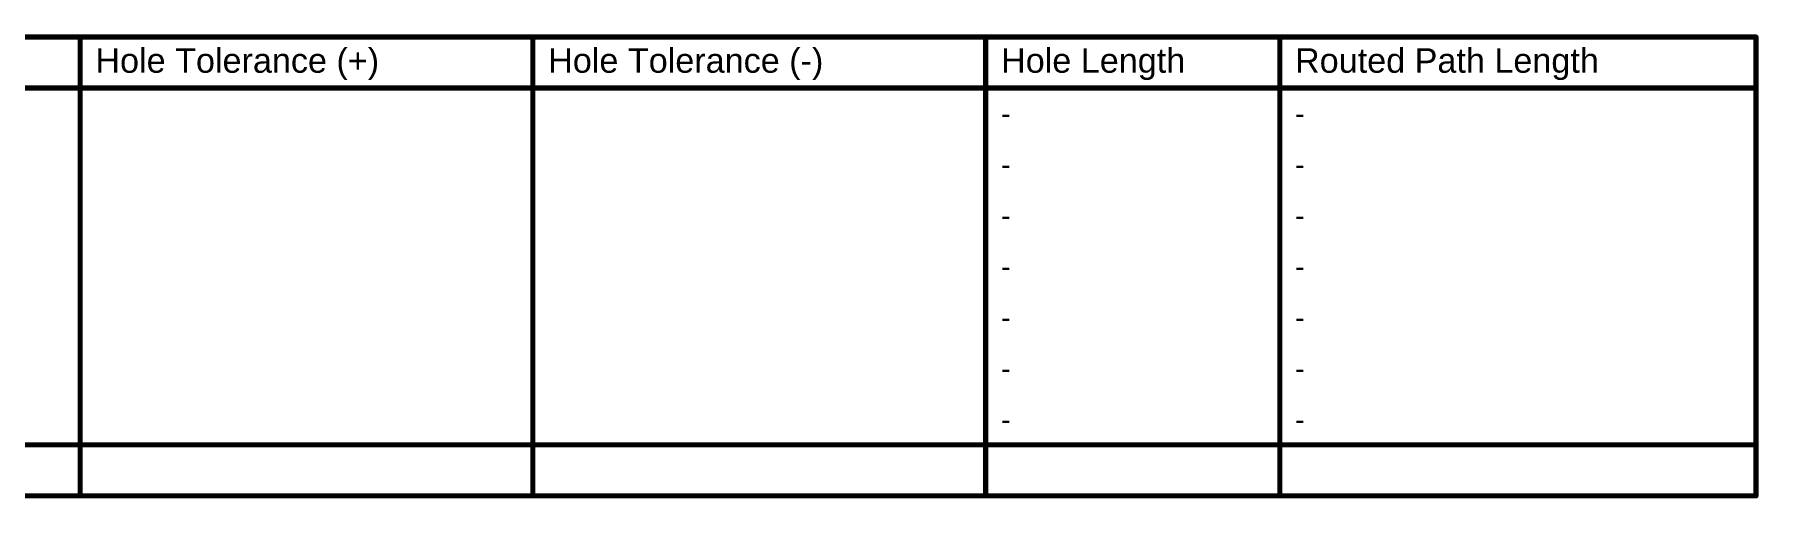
# Model space of a CAD drawing. Header units: inches. Extents: x -4 to 338, y -3 to 155.
# Drawn here: x 208.6 to 337.6, y 120 to 154.7 of the extents above; entities that cross this region are included whole.
import ezdxf

# ---------------------------------------------------------------- set-up
doc = ezdxf.new("R2010")
doc.units = ezdxf.units.IN
doc.layers.add('Drill Drawing', color=1, linetype='Continuous')
doc.styles.add('Arial', font='', dxfattribs={"height": 0.2})
doc.styles.get('Arial').set_extended_font_data('Arial')

msp = doc.modelspace()

# ---------------------------------------------------------------- linework, layer by layer
at = {"layer": 'Drill Drawing'}
for points in [[(-3.85, 154.5, 0.381, 0.381, 0), (337.38, 154.5, 0.381, 0.381, 0)], [(212.02, 120.21, 0.381, 0.381, 0), (212.02, 154.5, 0.381, 0.381, 0)], [(245.89, 120.21, 0.381, 0.381, 0), (245.89, 154.5, 0.381, 0.381, 0)], [(279.76, 120.21, 0.381, 0.381, 0), (279.76, 154.5, 0.381, 0.381, 0)], [(301.76, 120.21, 0.381, 0.381, 0), (301.76, 154.5, 0.381, 0.381, 0)], [(337.38, 120.21, 0.381, 0.381, 0), (337.38, 154.5, 0.381, 0.381, 0)], [(-3.85, 150.69, 0.381, 0.381, 0), (337.38, 150.69, 0.381, 0.381, 0)], [(-3.85, 124.02, 0.381, 0.381, 0), (337.38, 124.02, 0.381, 0.381, 0)], [(-3.85, 120.21, 0.381, 0.381, 0), (337.38, 120.21, 0.381, 0.381, 0)]]:
    msp.add_lwpolyline(points, format="xyseb", dxfattribs=at)
for points in [[(211.92, 154.5, 0.191, 0.191, 1), (212.11, 154.5, 0.191, 0.191, 1)], [(245.8, 154.5, 0.191, 0.191, 1), (245.99, 154.5, 0.191, 0.191, 1)], [(279.67, 154.5, 0.191, 0.191, 1), (279.86, 154.5, 0.191, 0.191, 1)], [(301.66, 154.5, 0.191, 0.191, 1), (301.85, 154.5, 0.191, 0.191, 1)], [(337.29, 154.5, 0.191, 0.191, 1), (337.48, 154.5, 0.191, 0.191, 1)], [(337.29, 154.5, 0.191, 0.191, 1), (337.48, 154.5, 0.191, 0.191, 1)], [(337.29, 150.69, 0.191, 0.191, 1), (337.48, 150.69, 0.191, 0.191, 1)], [(337.29, 124.02, 0.191, 0.191, 1), (337.48, 124.02, 0.191, 0.191, 1)], [(211.92, 120.21, 0.191, 0.191, 1), (212.11, 120.21, 0.191, 0.191, 1)], [(245.8, 120.21, 0.191, 0.191, 1), (245.99, 120.21, 0.191, 0.191, 1)], [(279.67, 120.21, 0.191, 0.191, 1), (279.86, 120.21, 0.191, 0.191, 1)], [(301.66, 120.21, 0.191, 0.191, 1), (301.85, 120.21, 0.191, 0.191, 1)], [(337.29, 120.21, 0.191, 0.191, 1), (337.48, 120.21, 0.191, 0.191, 1)], [(337.29, 120.21, 0.191, 0.191, 1), (337.48, 120.21, 0.191, 0.191, 1)]]:
    msp.add_lwpolyline(points, format="xyseb", close=True, dxfattribs=at)

# ---------------------------------------------------------------- texts
at = {"layer": 'Drill Drawing', "style": 'Arial'}
for s, height, p in [('Hole Tolerance (+)', 1.8288, (213.16, 151.83)), ('Hole Tolerance (-)', 1.8288, (247.03, 151.83)), ('Hole Length', 1.8288, (280.91, 151.83)), ('Routed Path Length', 1.8288, (302.9, 151.83)), ('-', 1.52, (280.91, 148.02)), ('-', 1.52, (302.9, 148.02)), ('-', 1.52, (280.91, 144.21)), ('-', 1.52, (302.9, 144.21)), ('-', 1.52, (280.91, 140.4)), ('-', 1.52, (302.9, 140.4)), ('-', 1.52, (280.91, 136.59)), ('-', 1.52, (302.9, 136.59)), ('-', 1.52, (280.91, 132.78)), ('-', 1.52, (302.9, 132.78)), ('-', 1.52, (280.91, 128.97)), ('-', 1.52, (302.9, 128.97)), ('-', 1.52, (280.91, 125.16)), ('-', 1.52, (302.9, 125.16))]:
    msp.add_text(s, height=height, dxfattribs=at).set_placement(p)

doc.saveas('drawing.dxf')
